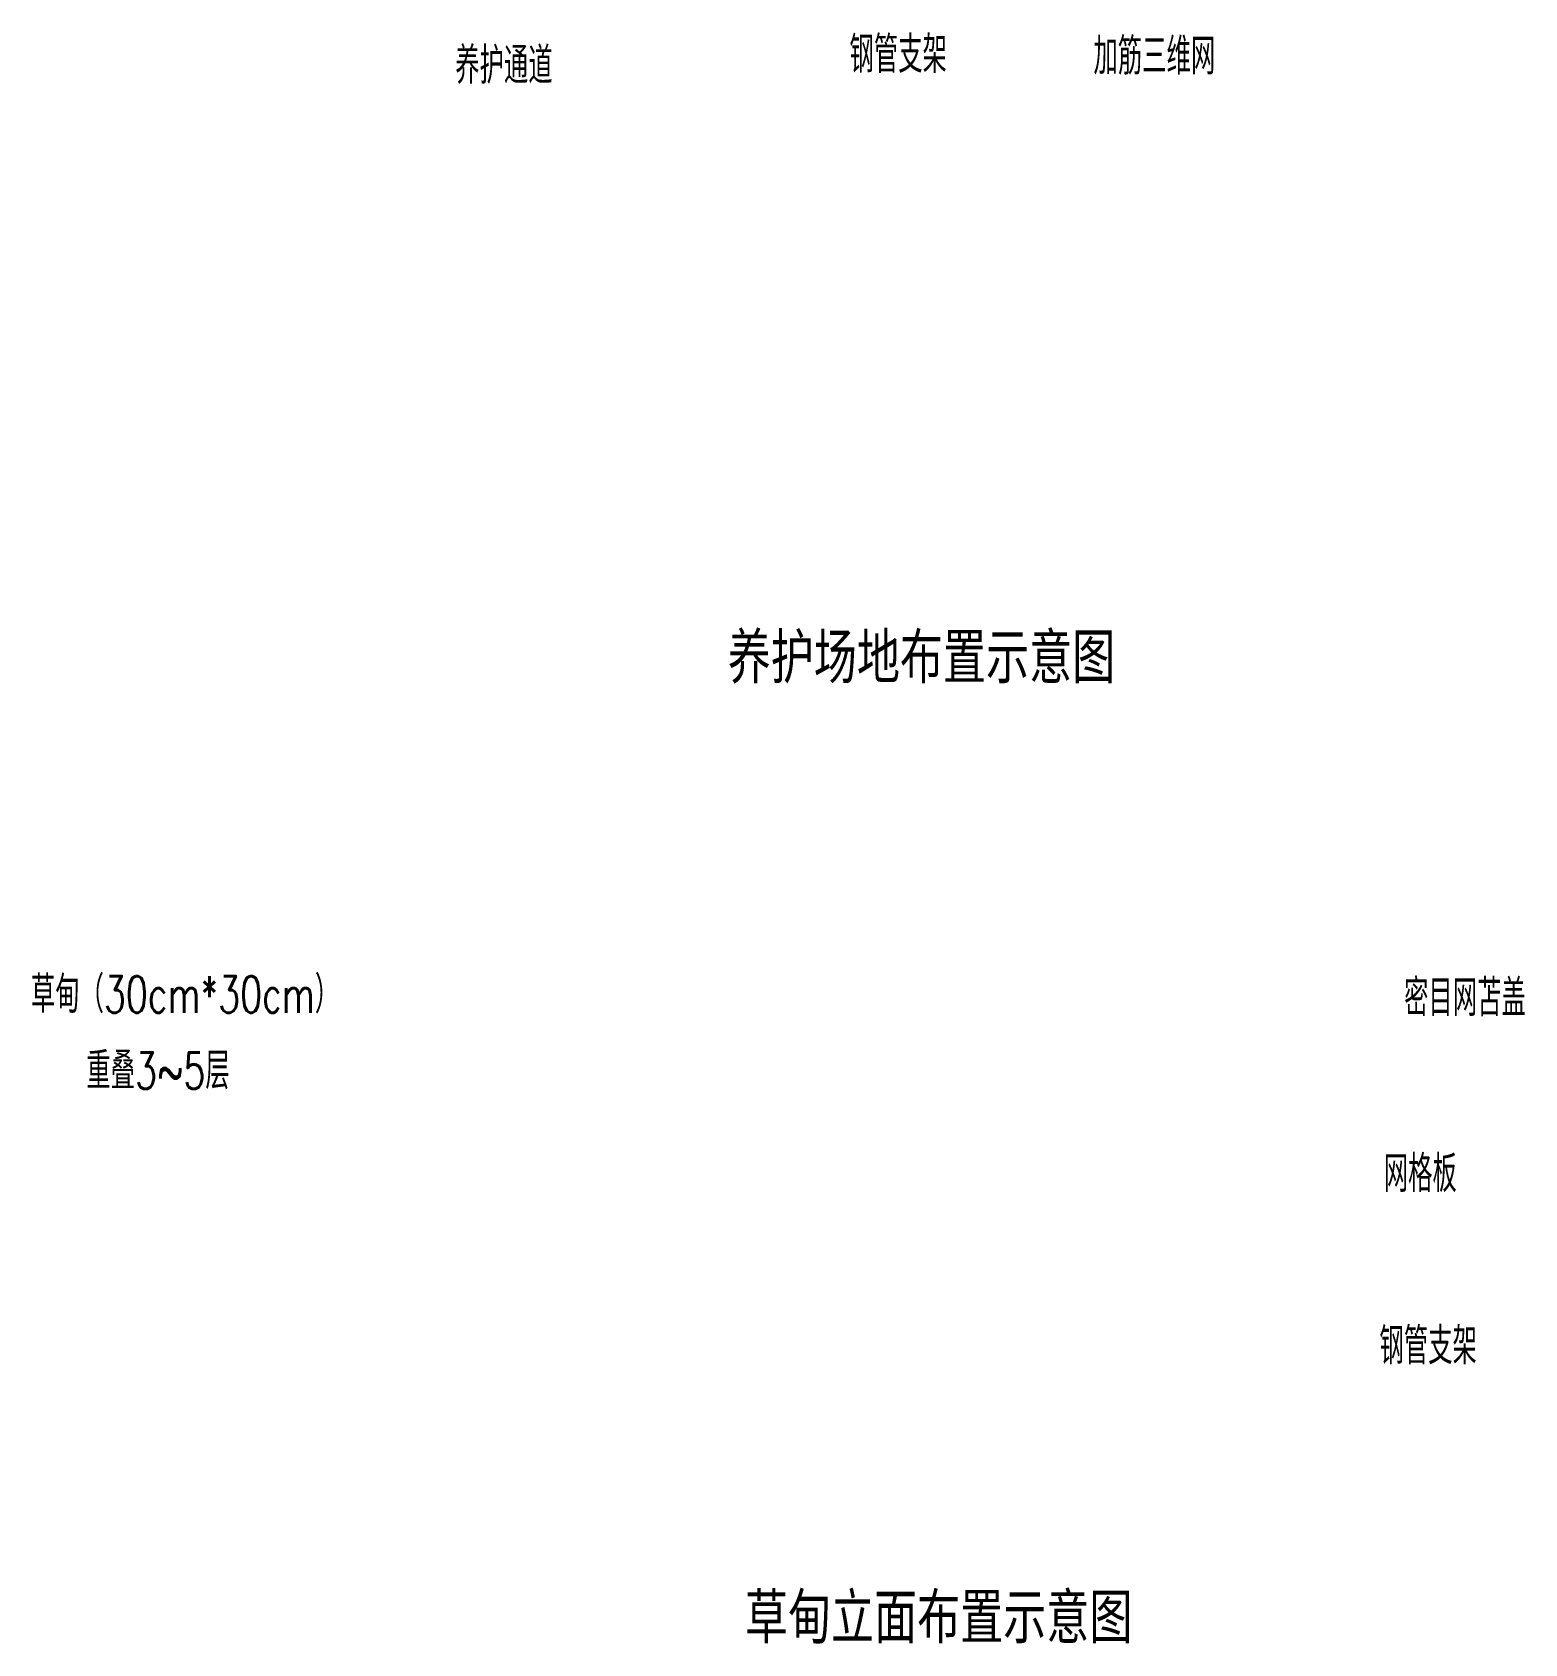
# Model space of a CAD drawing. Header units: millimetres. Extents: x 247 to 4563, y -2787 to 1016.
# Drawn here: x 4400.3 to 4563.4, y -2786.6 to -2610.6 of the extents above.
import ezdxf

# ---------------------------------------------------------------- set-up
doc = ezdxf.new("R2010")
doc.units = ezdxf.units.MM
doc.styles.add('LZTK01', font='txt8.shx', dxfattribs={"width": 0.8, "bigfont": 'sedctkzt.shx'})

msp = doc.modelspace()

# ---------------------------------------------------------------- texts
at = {"style": 'LZTK01'}
for s, height, width, p in [('钢管支架', 4, 0.7, (4489.61, -2615.02)), ('加筋三维网', 4, 0.7, (4516.26, -2615.21)), ('养护通道', 4, 0.7, (4446.54, -2616.22)), ('养护场地布置示意图', 5.5, 0.9, (4476.31, -2681.72)), ('草甸（30cm*30cm）', 4, 0.7, (4400.19, -2717.7)), ('密目网苫盖', 4, 0.7, (4550.19, -2718.07)), ('重叠3~5层', 4, 0.7, (4406.25, -2726.03)), ('网格板', 4, 0.7, (4547.97, -2737.29)), ('钢管支架', 4, 0.7, (4547.5, -2756.1)), ('草甸立面布置示意图', 5.5, 0.9, (4478.19, -2786.6))]:
    msp.add_text(s, height=height, dxfattribs=dict(at, width=width)).set_placement(p)

doc.saveas('drawing.dxf')
